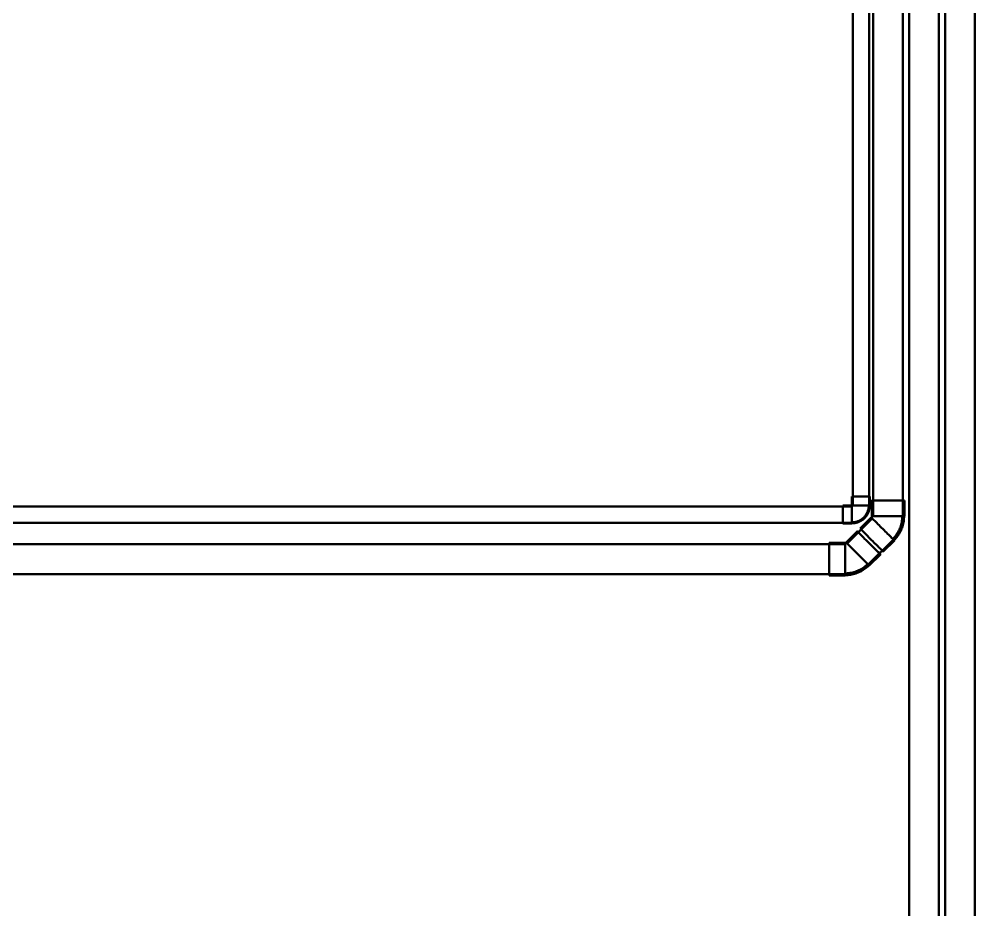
# Model space of a CAD drawing. Header units: millimetres. Extents: x -108050 to 96605, y 58136 to 140997.
# Drawn here: x -95797 to -89378, y 73787 to 79772 of the extents above; entities that cross this region are included whole.
import ezdxf

# ---------------------------------------------------------------- set-up
doc = ezdxf.new("R2010")
doc.units = ezdxf.units.MM
doc.layers.add('P-PIPE', color=3, linetype='Continuous', lineweight=50)

# ---------------------------------------------------------------- blocks, each defined once
blk = doc.blocks.new('DSC_uPVC_Elbow_TienPhong - Standard-2083789-HẦM')
at = {"layer": 'P-PIPE'}
for p, q in [((-90203.1, 76564.8), (-90203.1, 76503.8)), ((-90082.5, 76503.8), (-90082.5, 76564.8)), ((-90203.5, 76503.4), (-90264.5, 76503.4)), ((-90264.5, 76382.8), (-90203.5, 76382.8))]:
    blk.add_line(p, q, dxfattribs=at)
at = {"layer": 'P-PIPE', "flags": 128}
for points in [[(-90202.1, 76502.8), (-90202.1, 76502.8), (-90202.2, 76502.7), (-90202.2, 76502.6), (-90202.3, 76502.6), (-90202.3, 76502.6), (-90202.4, 76502.5), (-90202.4, 76502.5), (-90202.5, 76502.4), (-90202.5, 76502.4), (-90202.6, 76502.4), (-90202.6, 76502.3), (-90202.7, 76502.3), (-90202.8, 76502.3), (-90202.8, 76502.2), (-90202.9, 76502.2), (-90203, 76502.2), (-90203, 76502.2), (-90203.1, 76502.2), (-90203.2, 76502.1), (-90203.2, 76502.1), (-90203.3, 76502.1), (-90203.4, 76502.1), (-90203.4, 76502.1), (-90203.5, 76502.1)], [(-90201.8, 76503.8), (-90201.8, 76503.7), (-90201.8, 76503.7), (-90201.8, 76503.6), (-90201.8, 76503.5), (-90201.8, 76503.5), (-90201.8, 76503.4), (-90201.9, 76503.3), (-90201.9, 76503.3), (-90201.9, 76503.2), (-90201.9, 76503.1), (-90201.9, 76503.1), (-90202, 76503), (-90202, 76503), (-90202, 76502.9), (-90202.1, 76502.8), (-90202.1, 76502.8)], [(-90111.8, 76437.7), (-90109.3, 76441.4), (-90106.8, 76445.2), (-90104.6, 76449.1), (-90102.5, 76453.1), (-90100.5, 76457.2), (-90098.7, 76461.3), (-90097.1, 76465.6), (-90095.7, 76469.8), (-90094.4, 76474.2), (-90093.3, 76478.6), (-90092.4, 76483), (-90091.6, 76487.4), (-90091.1, 76491.9), (-90090.7, 76496.4), (-90090.5, 76501), (-90090.5, 76503.8)], [(-90106.5, 76433.8), (-90103.7, 76437.7), (-90101.2, 76441.8), (-90098.8, 76445.9), (-90096.5, 76450.1), (-90094.5, 76454.5), (-90092.6, 76458.8), (-90090.9, 76463.3), (-90089.4, 76467.9), (-90088, 76472.4), (-90086.9, 76477.1), (-90085.9, 76481.8), (-90085.1, 76486.5), (-90084.5, 76491.2), (-90084.1, 76496), (-90083.9, 76500.8), (-90083.8, 76503.8)], [(-90203.5, 76390.8), (-90198.9, 76390.9), (-90194.4, 76391.1), (-90189.9, 76391.6), (-90185.5, 76392.2), (-90181, 76393), (-90176.6, 76394), (-90172.2, 76395.2), (-90167.9, 76396.5), (-90163.7, 76398), (-90159.5, 76399.7), (-90155.3, 76401.5), (-90151.3, 76403.6), (-90147.3, 76405.7), (-90143.4, 76408), (-90139.7, 76410.5), (-90136, 76413.1), (-90132.4, 76415.9), (-90128.9, 76418.8), (-90125.6, 76421.9), (-90122.4, 76425.1), (-90119.3, 76428.4), (-90116.4, 76431.8), (-90113.6, 76435.3), (-90111.8, 76437.7)], [(-90203.5, 76384.2), (-90198.7, 76384.3), (-90193.9, 76384.5), (-90189.1, 76385), (-90184.4, 76385.7), (-90179.7, 76386.5), (-90175, 76387.6), (-90170.4, 76388.8), (-90165.8, 76390.2), (-90161.3, 76391.8), (-90156.9, 76393.6), (-90152.5, 76395.6), (-90148.2, 76397.7), (-90144, 76400), (-90139.9, 76402.4), (-90135.9, 76405.1), (-90132, 76407.8), (-90128.2, 76410.8), (-90124.6, 76413.9), (-90121, 76417.1), (-90117.6, 76420.4), (-90114.4, 76423.9), (-90111.3, 76427.6), (-90108.3, 76431.3), (-90106.5, 76433.8)]]:
    blk.add_lwpolyline(points, dxfattribs=at)
at = {"layer": 'P-PIPE'}
for centre, major_axis, ratio, start_param, end_param in [((-90142.8, 76564.8), (60.3, 0), 0.007, 2.738816, 3.136541), ((-90142.8, 76564.8), (60.3, 0), 0.007, 3.141593, 4.707338), ((-90142.8, 76564.8), (60.3, 0), 0.007, 4.707338, 6.278134), ((-90142.2, 76564.8), (55, 0), 0.007, 5.492736, 5.742176), ((-90142.2, 76564.8), (55, 0), 0.007, 5.754535, 5.993222), ((-90142.2, 76564.8), (55, 0), 0.007, 6.016335, 6.278134), ((-90142.8, 76564.8), (60.3, 0), 0.007, 0, 0.402967), ((-90264.5, 76443.1), (0, 60.3), 0.005051, 0.007, 1.577796), ((-90203.5, 76443.1), (0, 60.3), 0.005051, 0.007, 1.577796), ((-90203.5, 76443.1), (0, 59), 0.005051, 0.007, 0.356066), ((-90203.5, 76443.1), (0, 60.3), 0.005051, 5.97328, 6.283185), ((-90203.5, 76443.1), (0, 59), 0.005051, 6.096718, 6.283185), ((-90142.8, 76503.8), (60.3, 0), 0.007, 3.141593, 4.707338), ((-90142.8, 76503.8), (60.3, 0), 0.007, 4.707338, 6.278134), ((-90264.5, 76443.1), (0, 60.3), 0.005051, 1.577796, 3.148592), ((-90203.5, 76443.1), (0, 60.3), 0.005051, 1.577796, 3.308896), ((-90203.5, 76443.1), (0, 59), 0.005051, 2.799527, 3.141593)]:
    blk.add_ellipse(centre, major_axis=major_axis, ratio=ratio, start_param=start_param, end_param=end_param, dxfattribs=at)
blk = doc.blocks.new('DSC_uPVC_Elbow_TienPhong - Standard-V117-HẦM')
at = {"layer": 'P-PIPE'}
for p, q in [((-90166.9, 76330.8), (-90241.9, 76255.8)), ((-90249.4, 76252.7), (-90355.4, 76252.7)), ((-90086.9, 76100.9), (-90011.9, 76175.8)), ((-90355.4, 76033.5), (-90249.4, 76033.5))]:
    blk.add_line(p, q, dxfattribs=at)
at = {"layer": 'P-PIPE', "flags": 128}
for points in [[(-90240.2, 76254.2), (-90240.6, 76253.8), (-90241, 76253.4), (-90241.4, 76253.1), (-90241.8, 76252.8), (-90242.2, 76252.5), (-90242.6, 76252.2), (-90243.1, 76252), (-90243.6, 76251.7), (-90244, 76251.5), (-90244.5, 76251.3), (-90245, 76251.1), (-90245.5, 76250.9), (-90246, 76250.8), (-90246.5, 76250.7), (-90247, 76250.6), (-90247.5, 76250.5), (-90248, 76250.4), (-90248.6, 76250.4), (-90249.1, 76250.3), (-90249.4, 76250.3)], [(-90249.4, 76047.9), (-90240.8, 76048.1), (-90232.2, 76048.6), (-90223.6, 76049.5), (-90215.1, 76050.7), (-90206.6, 76052.2), (-90198.2, 76054.1), (-90189.9, 76056.3), (-90181.6, 76058.9), (-90173.5, 76061.7), (-90165.5, 76064.9), (-90157.6, 76068.5), (-90149.9, 76072.3), (-90142.4, 76076.4), (-90135, 76080.8), (-90127.8, 76085.6), (-90120.7, 76090.6), (-90113.9, 76095.9), (-90107.4, 76101.4), (-90101, 76107.2), (-90097.3, 76110.8)], [(-90249.4, 76035.9), (-90240.3, 76036.1), (-90231.2, 76036.7), (-90222.2, 76037.6), (-90213.2, 76038.8), (-90204.2, 76040.5), (-90195.3, 76042.5), (-90186.6, 76044.8), (-90177.9, 76047.5), (-90169.3, 76050.5), (-90160.8, 76053.9), (-90152.5, 76057.6), (-90144.4, 76061.6), (-90136.4, 76066), (-90128.6, 76070.7), (-90121, 76075.7), (-90113.6, 76080.9), (-90106.4, 76086.5), (-90099.4, 76092.4), (-90092.7, 76098.5), (-90088.6, 76102.5)]]:
    blk.add_lwpolyline(points, dxfattribs=at)
at = {"layer": 'P-PIPE'}
for centre, major_axis, ratio, start_param, end_param in [((-90089.4, 76253.3), (-77.5, 77.5), 0.007071, 5.881139, 7.853982), ((-90355.4, 76143.1), (0, 109.6), 0.005, 0.005, 1.575796), ((-90249.4, 76143.1), (0, 109.6), 0.005, 0.005, 1.575796), ((-90249.4, 76143.1), (0, 107.2), 0.005, 0.005, 0.335694), ((-90249.4, 76143.1), (0, 109.6), 0.005, 6.112956, 6.283185), ((-90164.4, 76178.3), (-77.5, 77.5), 0.007071, 0, 1.570796), ((-90089.4, 76253.3), (-77.5, 77.5), 0.007071, 1.570796, 3.317079), ((-90089, 76252.9), (-70.7, 70.7), 0.007071, 1.570796, 1.826849), ((-90089, 76252.9), (-70.7, 70.7), 0.007071, 1.832596, 2.088229), ((-90089, 76252.9), (-70.7, 70.7), 0.007071, 2.094395, 2.349013), ((-90089, 76252.9), (-70.7, 70.7), 0.007071, 2.356194, 2.864906), ((-90355.4, 76143.1), (0, 109.6), 0.005, 1.575796, 3.146593), ((-90249.4, 76143.1), (0, 109.6), 0.005, 1.575796, 3.249845), ((-90164.4, 76178.3), (-77.5, 77.5), 0.007071, 1.570796, 3.141593), ((-90089, 76252.9), (-70.7, 70.7), 0.007071, 2.879793, 3.141593), ((-90089.4, 76253.3), (-77.5, 77.5), 0.007071, 3.403392, 3.543639), ((-90249.4, 76143.1), (0, 107.2), 0.005, 2.815899, 3.141593)]:
    blk.add_ellipse(centre, major_axis=major_axis, ratio=ratio, start_param=start_param, end_param=end_param, dxfattribs=at)
blk = doc.blocks.new('DSC_uPVC_Elbow_TienPhong - Standard-V118-HẦM')
at = {"layer": 'P-PIPE'}
for p, q in [((-90070.2, 76537.9), (-90070.2, 76431.9)), ((-89851, 76431.9), (-89851, 76537.9)), ((-90073.3, 76424.4), (-90148.3, 76349.5)), ((-89993.3, 76194.5), (-89918.3, 76269.4))]:
    blk.add_line(p, q, dxfattribs=at)
at = {"layer": 'P-PIPE', "flags": 128}
for points in [[(-90067.8, 76431.9), (-90067.8, 76431.4), (-90067.8, 76430.9), (-90067.9, 76430.4), (-90068, 76429.9), (-90068.1, 76429.3), (-90068.2, 76428.8), (-90068.3, 76428.3), (-90068.5, 76427.8), (-90068.6, 76427.3), (-90068.8, 76426.9), (-90069, 76426.4), (-90069.3, 76425.9), (-90069.5, 76425.5), (-90069.8, 76425), (-90070.1, 76424.6), (-90070.4, 76424.2), (-90070.7, 76423.7), (-90071, 76423.3), (-90071.4, 76423), (-90071.6, 76422.7)], [(-89928.5, 76279.6), (-89922.5, 76285.8), (-89916.8, 76292.3), (-89911.4, 76298.9), (-89906.2, 76305.8), (-89901.3, 76312.9), (-89896.7, 76320.2), (-89892.3, 76327.6), (-89888.3, 76335.3), (-89884.6, 76343), (-89881.2, 76351), (-89878.1, 76359), (-89875.4, 76367.2), (-89872.9, 76375.4), (-89870.9, 76383.8), (-89869.1, 76392.2), (-89867.7, 76400.7), (-89866.6, 76409.3), (-89865.9, 76417.9), (-89865.5, 76426.5), (-89865.4, 76431.7)], [(-89920, 76271.1), (-89913.7, 76277.7), (-89907.7, 76284.5), (-89901.9, 76291.5), (-89896.4, 76298.8), (-89891.3, 76306.3), (-89886.4, 76314), (-89881.8, 76321.8), (-89877.6, 76329.9), (-89873.7, 76338.1), (-89870.1, 76346.4), (-89866.8, 76354.9), (-89863.9, 76363.6), (-89861.4, 76372.3), (-89859.2, 76381.1), (-89857.3, 76390), (-89855.8, 76399), (-89854.7, 76408), (-89853.9, 76417.1), (-89853.5, 76426.2), (-89853.4, 76431.9)]]:
    blk.add_lwpolyline(points, dxfattribs=at)
at = {"layer": 'P-PIPE'}
for centre, major_axis, ratio, start_param, end_param in [((-89960.6, 76537.9), (109.6, 0), 0.005, 2.738766, 4.707389), ((-89960.6, 76537.9), (109.6, 0), 0.005, 4.707389, 6.278185), ((-89960, 76537.9), (100, 0), 0.005, 4.969188, 5.751087), ((-89960, 76537.9), (100, 0), 0.005, 5.754587, 6.005058), ((-89960, 76537.9), (-100, 0), 0.005, 2.874793, 3.136593), ((-89960.6, 76537.9), (109.6, 0), 0.005, 0, 0.403016), ((-89995.8, 76346.9), (-77.5, 77.5), 0.007071, 6.116718, 7.853982), ((-89995.8, 76346.9), (-75.8, 75.8), 0.007071, 0.165347, 0.330694), ((-89960.6, 76431.9), (109.6, 0), 0.005, 3.136593, 4.707389), ((-89960.6, 76431.9), (109.6, 0), 0.005, 4.707389, 6.278185), ((-90070.8, 76272), (-77.5, 77.5), 0.007071, 0, 1.570796), ((-89995.8, 76346.9), (-77.5, 77.5), 0.007071, 1.570796, 3.310733), ((-90070.8, 76272), (-77.5, 77.5), 0.007071, 1.570796, 3.141593), ((-89995.8, 76346.9), (-75.8, 75.8), 0.007071, 2.810899, 2.976246)]:
    blk.add_ellipse(centre, major_axis=major_axis, ratio=ratio, start_param=start_param, end_param=end_param, dxfattribs=at)

msp = doc.modelspace()

# ---------------------------------------------------------------- linework, layer by layer
at = {"layer": 'P-PIPE'}
for p, q in [((-90197.8, 86573.5), (-90197.8, 76503.8)), ((-90087.8, 76503.8), (-90087.8, 86573.5)), ((-90060.6, 86573.5), (-90060.6, 76431.9)), ((-89860.6, 76431.9), (-89860.6, 86573.5)), ((-89819.6, 86464.9), (-89819.6, 69854.8)), ((-89619.6, 69854.8), (-89619.6, 86464.9)), ((-89577.7, 85837.5), (-89577.7, 68986.4)), ((-89377.7, 68986.4), (-89377.7, 85837.5)), ((-90203.5, 76498.1), (-102812.7, 76498.1)), ((-90066.5, 76417.6), (-90235.1, 76249.1)), ((-102812.7, 76388.1), (-90203.5, 76388.1)), ((-90093.7, 76107.6), (-89925.1, 76276.2)), ((-90249.4, 76243.1), (-102812.7, 76243.1)), ((-102812.7, 76043.1), (-90249.4, 76043.1))]:
    msp.add_line(p, q, dxfattribs=at)

# ---------------------------------------------------------------- block references
for name in ['DSC_uPVC_Elbow_TienPhong - Standard-2083789-HẦM', 'DSC_uPVC_Elbow_TienPhong - Standard-V118-HẦM', 'DSC_uPVC_Elbow_TienPhong - Standard-V117-HẦM']:
    msp.add_blockref(name, (0, 0), dxfattribs=at)

doc.saveas('drawing.dxf')
